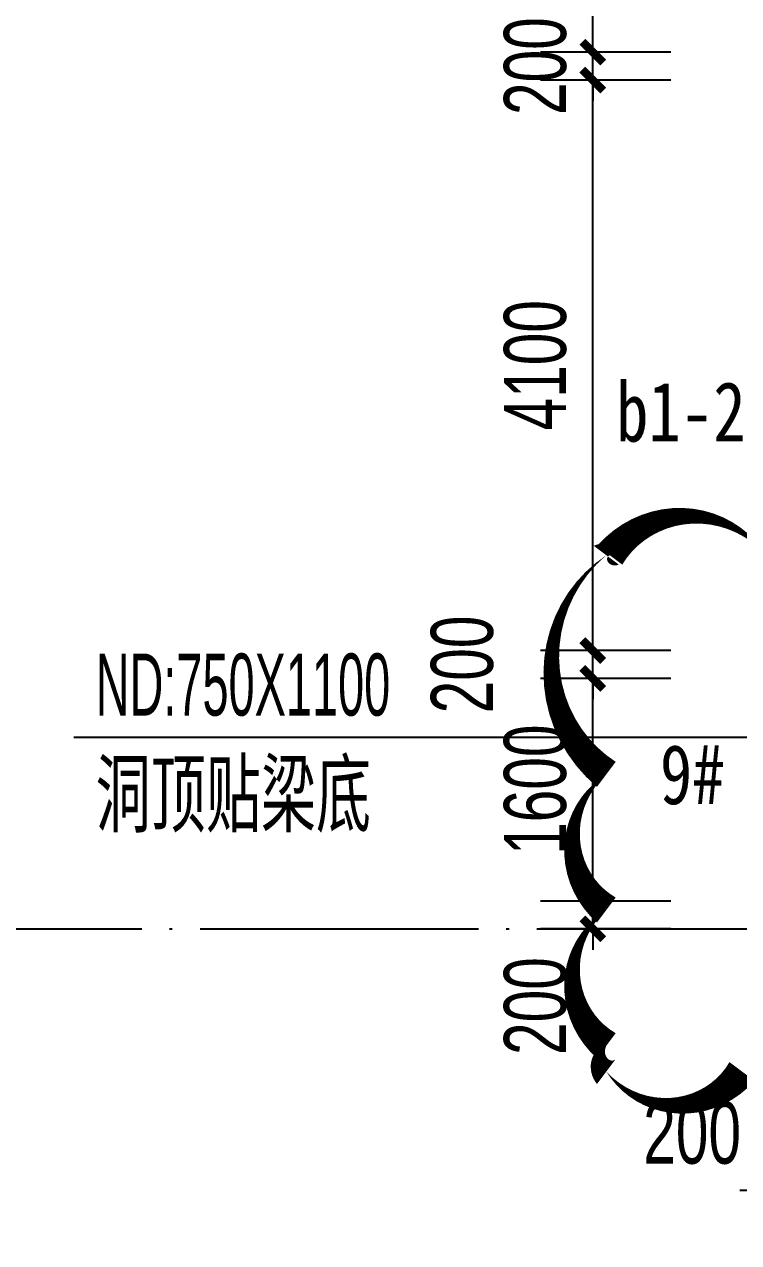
# Model space of a CAD drawing. Extents: x -409435 to 356702, y -107829 to 330904.
# Drawn here: x 78907 to 84040, y 94545 to 103300 of the extents above; entities that cross this region are included whole.
import ezdxf
from ezdxf.xclip import XClip

# ---------------------------------------------------------------- set-up
doc = ezdxf.new("R2010")
doc.units = 0
doc.header["$LTSCALE"] = 1000
doc.header["$MEASUREMENT"] = 0
doc.header["$XCLIPFRAME"] = 0
doc.linetypes.add('104-14# 核心筒$0$DOTE', pattern=[2.42, 2, -0.2, 0.02, -0.2])
for name, color, linetype in [('01-标注_尺寸', 124, 'Continuous'), ('104-14# 核心筒$0$A_AXIS-轴线', 36, '104-14# 核心筒$0$DOTE'), ('X-104 14#平面$0$02-TEXT_标注', 130, 'Continuous'), ('建-标注-文本', 254, 'Continuous'), ('建-标注-索引', 75, 'Continuous')]:
    doc.layers.add(name, color=color, linetype=linetype)
doc.layers.add('DIM_MODI', color=6, linetype='Continuous', plot=False)
doc.styles.add('_TCH_DIM', font='ros.shx', dxfattribs={"width": 0.8, "height": 2, "bigfont": 'jd.shx'})
doc.styles.add('_TCH_DIM_T3', font='ros.shx', dxfattribs={"width": 0.705882, "bigfont": 'jd.shx'})
doc.styles.add('X-104 14#平面$0$Standard', font='STXIHEI_0.TTF', dxfattribs={"width": 0.8})
doc.dimstyles.new('_TCH_ARCH&&150', dxfattribs={"dimtxt": 446.25, "dimasz": 150, "dimexe": 375, "dimexo": 450, "dimgap": 189.375, "dimtad": 1, "dimdec": 0, "dimzin": 0, "dimdsep": 46, "dimtxsty": '_TCH_DIM_T3', "dimblk": 'ARCHTICK', "dimcen": 0.09, "dimclrt": 7, "dimazin": 2, "dimtfac": 1, "dimtdec": 0, "dimtix": 1, "dimtmove": 2, "dimatfit": 3, "dimfxl": 0, "dimtolj": 1, "dimtzin": 0, "dimarcsym": 0})

# ---------------------------------------------------------------- blocks, each defined once
blk = doc.blocks.new('104-14# 核心筒')
at = {"layer": '104-14# 核心筒$0$A_AXIS-轴线'}
blk.add_line((-9370.1, 96800), (120259.9, 96800), dxfattribs=at)
blk = doc.blocks.new('X-104 14#平面')
ref = blk.add_blockref('104-14# 核心筒', (0, 0))
XClip(ref).set_block_clipping_path([(-38664.3623821461, -25500), (139216.5485069363, 330900)])
at = {"layer": 'X-104 14#平面$0$02-TEXT_标注', "style": 'X-104 14#平面$0$Standard', "width": 0.8}
for s, p in [('b1-2#', (83159.1, 100302.9)), ('9#', (83474.3, 97696.1, 3000))]:
    blk.add_text(s, height=428.14, dxfattribs=at).set_placement(p)
blk = doc.blocks.new('sjdfadsfiididdi')
at = {"layer": '建-标注-索引'}
for p, q in [((82008.7, 98175), (79261.6, 98175)), ((84200, 98175), (82008.7, 98175))]:
    blk.add_line(p, q, dxfattribs=at)
at = {"layer": '建-标注-文本', "style": '_TCH_DIM'}
for s, height, width, p in [('ND:750X1100', 446.25, 0.564706, (79419.1, 98332.5)), ('洞顶贴梁底', 520.93, 0.8, (79419.1, 97492.5))]:
    blk.add_text(s, height=height, dxfattribs=dict(at, width=width)).set_placement(p)
blk = doc.blocks.new('_ArchTick')
at = {"color": 0, "linetype": 'ByBlock', "const_width": 0.4}
blk.add_lwpolyline([(-0.5, -0.5), (0.5, 0.5)], dxfattribs=at)
blk = doc.blocks.new('*D1037')
at = {"layer": '01-标注_尺寸', "color": 0, "lineweight": -2, "transparency": 16777216}
for p, q in [((82992, 97000), (82992, 97150)), ((83552.6, 97000), (82617, 97000)), ((82992, 96800), (82992, 97000)), ((83552.6, 96800), (82617, 96800)), ((82992, 96800), (82992, 96650))]:
    blk.add_line(p, q, dxfattribs=at)
at = {"layer": 'Defpoints', "color": 0, "transparency": 16777216}
for p in [(82992, 97000), (84002.6, 97000), (84002.6, 96800)]:
    blk.add_point(p, dxfattribs=at)
at = {"layer": '01-标注_尺寸', "color": 0, "lineweight": -2, "transparency": 16777216, "xscale": 150, "yscale": 150, "zscale": 150}
for p, rotation in [((82992, 97000), 270), ((82992, 96800), 90)]:
    blk.add_blockref('_ArchTick', p, dxfattribs=dict(at, rotation=rotation))
at = {"layer": '01-标注_尺寸', "color": 7, "transparency": 16777216, "insert": (82579.5, 96245), "char_height": 446.25, "attachment_point": 5, "rotation": 90, "style": '_TCH_DIM_T3'}
blk.add_mtext('\\A1;200', dxfattribs=at)
blk = doc.blocks.new('*D1038')
at = {"layer": '01-标注_尺寸', "color": 0, "lineweight": -2, "transparency": 16777216}
for p, q in [((83552.6, 98600), (82617, 98600)), ((82992, 97000), (82992, 98600)), ((83552.6, 97000), (82617, 97000))]:
    blk.add_line(p, q, dxfattribs=at)
at = {"layer": 'Defpoints', "color": 0, "transparency": 16777216}
for p in [(82992, 98600), (84002.6, 98600), (84002.6, 97000)]:
    blk.add_point(p, dxfattribs=at)
at = {"layer": '01-标注_尺寸', "color": 0, "lineweight": -2, "transparency": 16777216, "xscale": 150, "yscale": 150, "zscale": 150}
for p, rotation in [((82992, 98600), 90), ((82992, 97000), 270)]:
    blk.add_blockref('_ArchTick', p, dxfattribs=dict(at, rotation=rotation))
at = {"layer": '01-标注_尺寸', "color": 7, "transparency": 16777216, "insert": (82579.5, 97800), "char_height": 446.25, "attachment_point": 5, "rotation": 90, "style": '_TCH_DIM_T3'}
blk.add_mtext('\\A1;1600', dxfattribs=at)
blk = doc.blocks.new('*D1039')
at = {"layer": '01-标注_尺寸', "color": 0, "lineweight": -2, "transparency": 16777216}
for p, q in [((82992, 98800), (82992, 98950)), ((83552.6, 98800), (82617, 98800)), ((82992, 98600), (82992, 98800)), ((83552.6, 98600), (82617, 98600)), ((82992, 98600), (82992, 98450))]:
    blk.add_line(p, q, dxfattribs=at)
at = {"layer": 'Defpoints', "color": 0, "transparency": 16777216}
for p in [(82992, 98800), (84002.6, 98800), (84002.6, 98600)]:
    blk.add_point(p, dxfattribs=at)
at = {"layer": '01-标注_尺寸', "color": 0, "lineweight": -2, "transparency": 16777216, "xscale": 150, "yscale": 150, "zscale": 150}
for p, rotation in [((82992, 98800), 270), ((82992, 98600), 90)]:
    blk.add_blockref('_ArchTick', p, dxfattribs=dict(at, rotation=rotation))
at = {"layer": '01-标注_尺寸', "color": 7, "transparency": 16777216, "insert": (82054.5, 98700), "char_height": 446.25, "attachment_point": 5, "rotation": 90, "style": '_TCH_DIM_T3'}
blk.add_mtext('\\A1;200', dxfattribs=at)
blk = doc.blocks.new('*D1040')
at = {"layer": '01-标注_尺寸', "color": 0, "lineweight": -2, "transparency": 16777216}
for p, q in [((83552.6, 102900), (82617, 102900)), ((82992, 98800), (82992, 102900)), ((83552.6, 98800), (82617, 98800))]:
    blk.add_line(p, q, dxfattribs=at)
at = {"layer": 'Defpoints', "color": 0, "transparency": 16777216}
for p in [(82992, 102900), (84002.6, 102900), (84002.6, 98800)]:
    blk.add_point(p, dxfattribs=at)
at = {"layer": '01-标注_尺寸', "color": 0, "lineweight": -2, "transparency": 16777216, "xscale": 150, "yscale": 150, "zscale": 150}
for p, rotation in [((82992, 102900), 90), ((82992, 98800), 270)]:
    blk.add_blockref('_ArchTick', p, dxfattribs=dict(at, rotation=rotation))
at = {"layer": '01-标注_尺寸', "color": 7, "transparency": 16777216, "insert": (82579.5, 100850), "char_height": 446.25, "attachment_point": 5, "rotation": 90, "style": '_TCH_DIM_T3'}
blk.add_mtext('\\A1;4100', dxfattribs=at)
blk = doc.blocks.new('*D1041')
at = {"layer": '01-标注_尺寸', "color": 0, "lineweight": -2, "transparency": 16777216}
for p, q in [((82992, 103100), (82992, 103250)), ((83552.6, 103100), (82617, 103100)), ((82992, 102900), (82992, 103100)), ((83552.6, 102900), (82617, 102900)), ((82992, 102900), (82992, 102750))]:
    blk.add_line(p, q, dxfattribs=at)
at = {"layer": 'Defpoints', "color": 0, "transparency": 16777216}
for p in [(82992, 103100), (84002.6, 103100), (84002.6, 102900)]:
    blk.add_point(p, dxfattribs=at)
at = {"layer": '01-标注_尺寸', "color": 0, "lineweight": -2, "transparency": 16777216, "xscale": 150, "yscale": 150, "zscale": 150}
for p, rotation in [((82992, 103100), 270), ((82992, 102900), 90)]:
    blk.add_blockref('_ArchTick', p, dxfattribs=dict(at, rotation=rotation))
at = {"layer": '01-标注_尺寸', "color": 7, "transparency": 16777216, "insert": (82579.5, 103000), "char_height": 446.25, "attachment_point": 5, "rotation": 90, "style": '_TCH_DIM_T3'}
blk.add_mtext('\\A1;200', dxfattribs=at)
blk = doc.blocks.new('*D1042')
at = {"layer": '01-标注_尺寸', "color": 0, "lineweight": -2, "transparency": 16777216}
for p, q in [((83552.6, 105400), (82617, 105400)), ((82992, 103100), (82992, 105400)), ((83552.6, 103100), (82617, 103100))]:
    blk.add_line(p, q, dxfattribs=at)
at = {"layer": 'Defpoints', "color": 0, "transparency": 16777216}
for p in [(82992, 105400), (84002.6, 105400), (84002.6, 103100)]:
    blk.add_point(p, dxfattribs=at)
at = {"layer": '01-标注_尺寸', "color": 0, "lineweight": -2, "transparency": 16777216, "xscale": 150, "yscale": 150, "zscale": 150}
for p, rotation in [((82992, 105400), 90), ((82992, 103100), 270)]:
    blk.add_blockref('_ArchTick', p, dxfattribs=dict(at, rotation=rotation))
at = {"layer": '01-标注_尺寸', "color": 7, "transparency": 16777216, "insert": (82579.5, 104250), "char_height": 446.25, "attachment_point": 5, "rotation": 90, "style": '_TCH_DIM_T3'}
blk.add_mtext('\\A1;2300', dxfattribs=at)
blk = doc.blocks.new('*D1233')
at = {"layer": '01-标注_尺寸', "color": 0, "lineweight": -2, "transparency": 16777216}
for p, q in [((84200, 95619.5), (84200, 94545)), ((84400, 95619.5), (84400, 94545)), ((84200, 94920), (84050, 94920)), ((84200, 94920), (84400, 94920)), ((84400, 94920), (84550, 94920))]:
    blk.add_line(p, q, dxfattribs=at)
at = {"layer": 'Defpoints', "color": 0, "transparency": 16777216}
for p in [(84200, 96069.5), (84400, 96069.5), (84400, 94920)]:
    blk.add_point(p, dxfattribs=at)
at = {"layer": '01-标注_尺寸', "color": 0, "lineweight": -2, "transparency": 16777216, "xscale": 150, "yscale": 150, "zscale": 150}
blk.add_blockref('_ArchTick', (84200, 94920), dxfattribs=at)
at = {"layer": '01-标注_尺寸', "color": 0, "lineweight": -2, "transparency": 16777216, "xscale": 150, "yscale": 150, "zscale": 150, "rotation": 180}
blk.add_blockref('_ArchTick', (84400, 94920), dxfattribs=at)
at = {"layer": '01-标注_尺寸', "color": 7, "transparency": 16777216, "insert": (83706.1, 95332.5), "char_height": 446.25, "attachment_point": 5, "style": '_TCH_DIM_T3'}
blk.add_mtext('\\A1;200', dxfattribs=at)

msp = doc.modelspace()

# ---------------------------------------------------------------- linework, layer by layer
at = {"layer": 'DIM_MODI'}
msp.add_lwpolyline([(83089.4, 95774.8, 0, 225, 0.5), (84064.4, 95774.8, 0, 225, 0.5), (85639.4, 95774.8, 0, 225, 0.5), (86539.4, 95774.8, 0, 225, 0.5), (87289.4, 95774.8, 0, 225, 0.5), (87463.9, 95774.8, 0, 225, 0.5), (87463.9, 96674.8, 0, 225, 0.5), (87463.9, 98474.8, 0, 225, 0.5), (87463.9, 99485.1, 0, 225, 0.5), (86263.9, 99485.1, 0, 225, 0.5), (85363.9, 99485.1, 0, 225, 0.5), (84238.9, 99485.1, 0, 225, 0.5), (83113.9, 99485.1, 0, 225, 0.5), (83089.4, 99485.1, 0, 225, 0.5), (83089.4, 97910.1, 0, 225, 0.5), (83089.4, 96935.1, 0, 225, 0.5), (83089.4, 95960.1, 0, 225, 0.5)], format="xyseb", close=True, dxfattribs=at)

# ---------------------------------------------------------------- block references
for name in ['X-104 14#平面', 'sjdfadsfiididdi']:
    msp.add_blockref(name, (0, 0))

# ---------------------------------------------------------------- dimensions: what is measured, and where the dimension line sits
at = {"layer": '01-标注_尺寸'}
for p1, p2, picture, middle in [((84002.6, 103100), (84002.6, 105400), '*D1042', (82579.5, 104250)), ((84002.6, 102900), (84002.6, 103100), '*D1041', (82579.5, 103000)), ((84002.6, 98800), (84002.6, 102900), '*D1040', (82579.5, 100850)), ((84002.6, 97000), (84002.6, 98600), '*D1038', (82579.5, 97800))]:
    dim = msp.add_aligned_dim(p1=p1, p2=p2, distance=1010.5, dimstyle='_TCH_ARCH&&150', dxfattribs=at)
    dim.commit()
    dim.dimension.update_dxf_attribs({"geometry": picture, "text_midpoint": middle})
for base, p1, p2, angle, picture, middle in [((82992, 98800), (84002.6, 98600), (84002.6, 98800), 90, '*D1039', (82054.5, 98700)), ((82992, 97000), (84002.6, 96800), (84002.6, 97000), 90, '*D1037', (82579.5, 96245)), ((84400, 94920), (84200, 96069.5), (84400, 96069.5), 0, '*D1233', (83706.1, 95332.5))]:
    dim = msp.add_linear_dim(base=base, p1=p1, p2=p2, angle=angle, dimstyle='_TCH_ARCH&&150', dxfattribs=at)
    dim.commit()
    dim.dimension.update_dxf_attribs({"geometry": picture, "text_midpoint": middle, "dimtype": 161})

doc.saveas('drawing.dxf')
